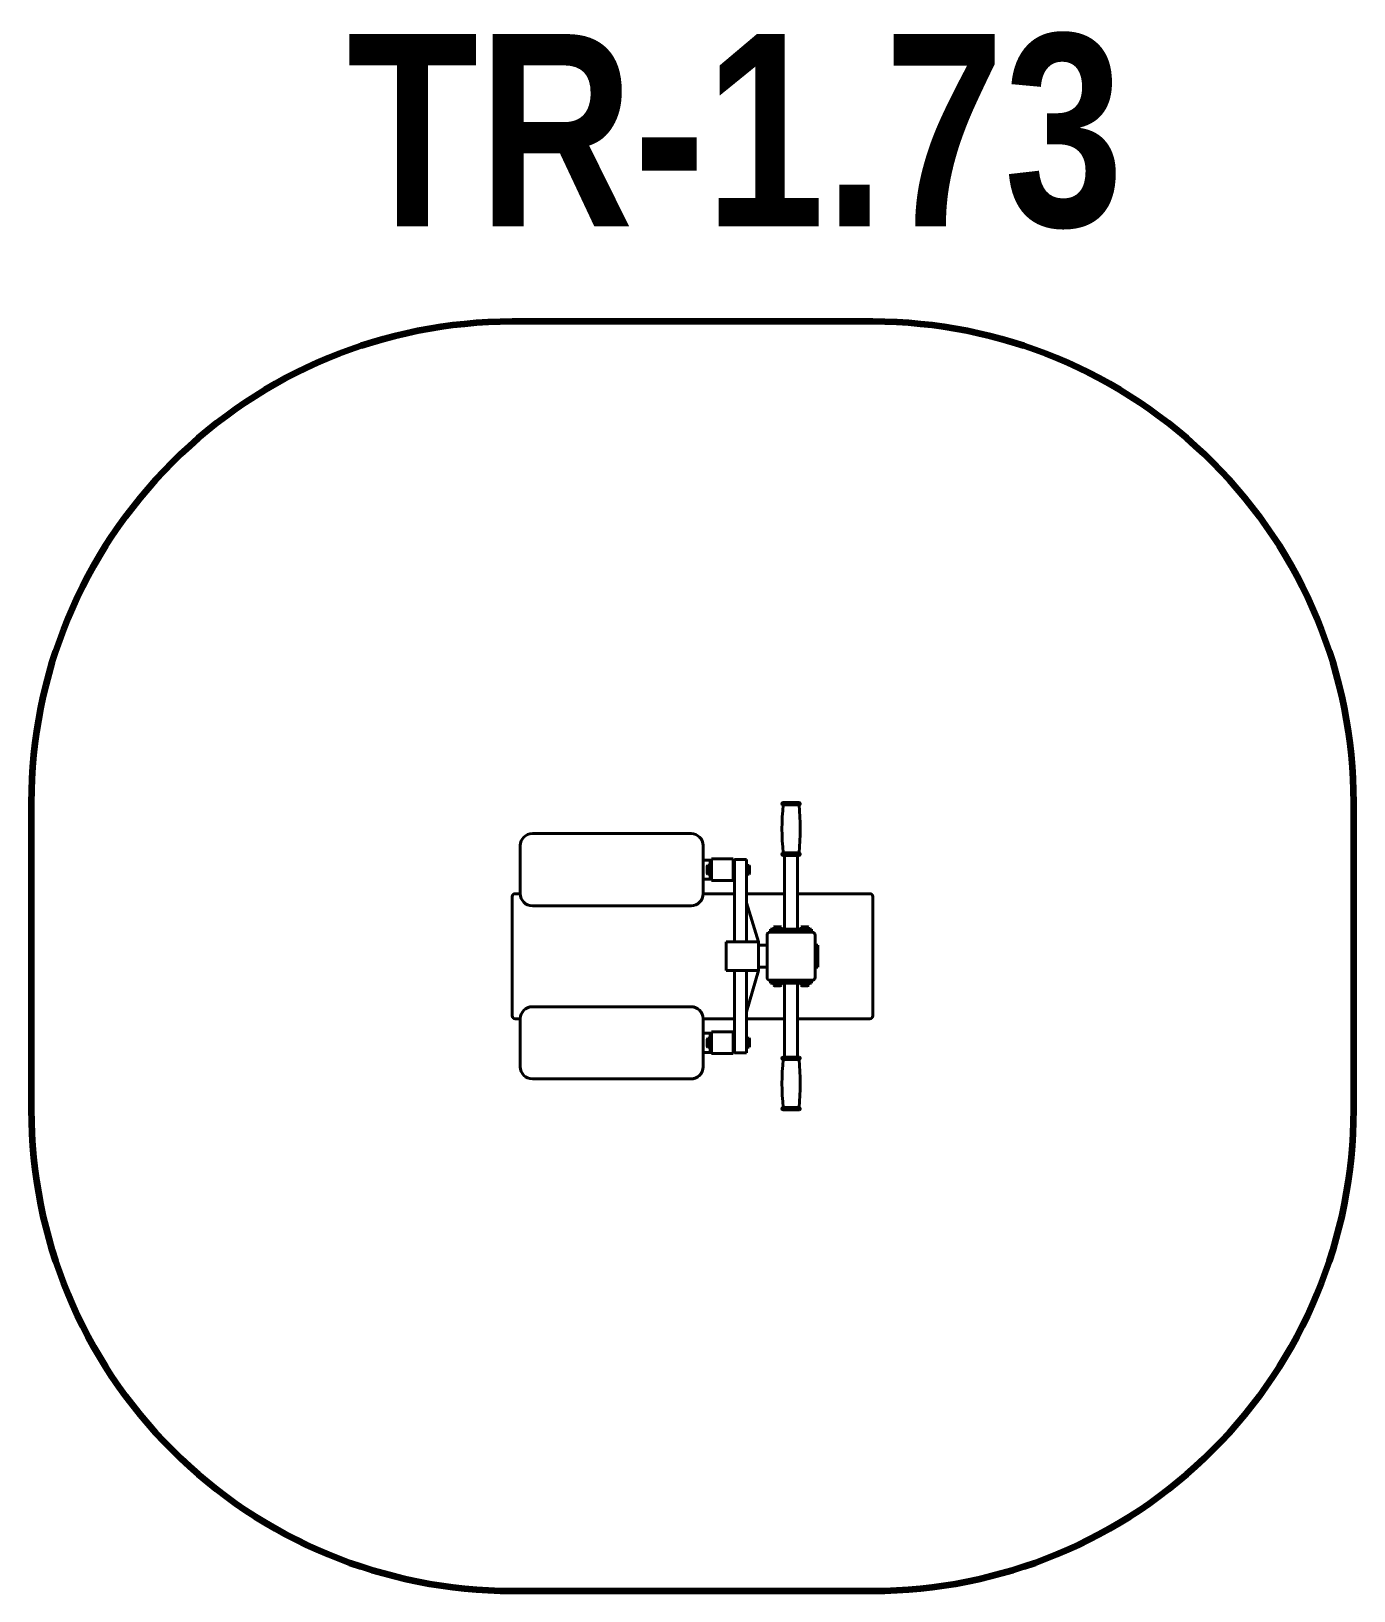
# Model space of a CAD drawing. Header units: millimetres. Extents: x 83958 to 86708, y 1247 to 4490.
import ezdxf

# ---------------------------------------------------------------- set-up
doc = ezdxf.new("R2010")
doc.units = ezdxf.units.MM
doc.layers.add('DiKom', color=7, linetype='Continuous')
doc.styles.add('style1', font='arialbd.ttf', dxfattribs={"width": 0.8})

msp = doc.modelspace()

# ---------------------------------------------------------------- linework, layer by layer
at = {"layer": 'DiKom', "color": 7, "linetype": 'Continuous', "lineweight": 40}
for p, q in [((85554.7, 2885.9), (85521.7, 2885.9)), ((85554.7, 2880.9), (85521.7, 2880.9)), ((84975.2, 2796.2), (84975.2, 2696.2)), ((85330.2, 2821.2), (85000.2, 2821.2)), ((85355.2, 2711.2), (85355.2, 2796.2)), ((85355.2, 2781.2), (85355.2, 2696.2)), ((85372.7, 2766.2), (85355.2, 2766.2)), ((85370.2, 2760), (85370.2, 2763)), ((85370.2, 2763), (85372.7, 2763)), ((85370.2, 2760), (85370.2, 2732.5)), ((85417.7, 2768.7), (85372.7, 2768.7)), ((85372.7, 2768.7), (85372.7, 2723.7)), ((85372.7, 2763), (85372.7, 2729.5)), ((85417.7, 2768.7), (85417.7, 2723.7)), ((85417.7, 2763), (85417.7, 2729.5)), ((85420.2, 2763), (85417.7, 2763)), ((85420.2, 2767.4), (85445.2, 2767.4)), ((85420.2, 2767.4), (85420.2, 2596.2)), ((85420.2, 2760), (85420.2, 2763)), ((85420.2, 2760), (85420.2, 2732.5)), ((85445.2, 2767.4), (85445.2, 2596.2)), ((85554.7, 2780.9), (85521.7, 2780.9)), ((85554.7, 2775.9), (85521.7, 2775.9)), ((85524.8, 2775.9), (85524.8, 2622.2)), ((85551.6, 2775.9), (85551.6, 2622.2)), ((85372.7, 2726.2), (85355.2, 2726.2)), ((85363.8, 2753.8), (85364.8, 2755.5)), ((85363.8, 2746.2), (85363.8, 2753.8)), ((85363.8, 2746.2), (85363.8, 2738.6)), ((85363.8, 2738.6), (85364.8, 2737)), ((85364.8, 2755.5), (85370.2, 2755.5)), ((85364.8, 2750.9), (85370.2, 2750.9)), ((85364.8, 2741.6), (85370.2, 2741.6)), ((85364.8, 2737), (85370.2, 2737)), ((85370.2, 2755.5), (85370.2, 2746.2)), ((85370.2, 2737), (85370.2, 2746.2)), ((85370.2, 2732.5), (85370.2, 2729.5)), ((85370.2, 2729.5), (85372.7, 2729.5)), ((85420.2, 2729.5), (85417.7, 2729.5)), ((85420.2, 2732.5), (85420.2, 2729.5)), ((85450.7, 2755.1), (85445.2, 2755.1)), ((85445.2, 2755.1), (85445.2, 2745.9)), ((85450.7, 2750.5), (85445.2, 2750.5)), ((85445.2, 2736.6), (85445.2, 2745.9)), ((85450.7, 2741.3), (85445.2, 2741.3)), ((85450.7, 2736.6), (85445.2, 2736.6)), ((85451.6, 2753.5), (85450.7, 2755.1)), ((85451.6, 2738.3), (85450.7, 2736.6)), ((85451.6, 2745.9), (85451.6, 2753.5)), ((85451.6, 2745.9), (85451.6, 2738.3)), ((84975.2, 2696.2), (84964.2, 2696.2)), ((85420.2, 2696.2), (85355.2, 2696.2)), ((85417.7, 2723.7), (85372.7, 2723.7)), ((85524.8, 2696.2), (85445.2, 2696.2)), ((85702.2, 2696.2), (85551.6, 2696.2)), ((84958.2, 2690.2), (84958.2, 2442.2)), ((85000.2, 2671.2), (85330.2, 2671.2)), ((85445.2, 2677.6), (85470.2, 2596.2)), ((85708.2, 2690.2), (85708.2, 2442.2)), ((85503.7, 2627.5), (85502.3, 2626.8)), ((85509.9, 2627.5), (85503.7, 2627.5)), ((85509.9, 2627.5), (85516, 2627.5)), ((85516, 2627.5), (85517.4, 2626.8)), ((85560.4, 2627.5), (85559.1, 2626.8)), ((85566.6, 2627.5), (85560.4, 2627.5)), ((85566.6, 2627.5), (85572.7, 2627.5)), ((85572.7, 2627.5), (85574.1, 2626.8)), ((85403.2, 2596.2), (85403.2, 2536.2)), ((85470.2, 2596.2), (85403.2, 2596.2)), ((85470.2, 2596.2), (85470.2, 2536.2)), ((85488.2, 2610.2), (85488.2, 2522.2)), ((85582.2, 2616.2), (85494.2, 2616.2)), ((85580.7, 2622.2), (85495.7, 2622.2)), ((85495.7, 2622.2), (85495.7, 2616.2)), ((85502.3, 2626.8), (85502.3, 2622.2)), ((85502.3, 2622.2), (85509.9, 2622.2)), ((85506.1, 2626.8), (85506.1, 2622.2)), ((85517.4, 2622.2), (85509.9, 2622.2)), ((85513.6, 2626.8), (85513.6, 2622.2)), ((85517.4, 2626.8), (85517.4, 2622.2)), ((85559.1, 2626.8), (85559.1, 2622.2)), ((85559.1, 2622.2), (85566.6, 2622.2)), ((85562.8, 2626.8), (85562.8, 2622.2)), ((85574.1, 2622.2), (85566.6, 2622.2)), ((85570.3, 2626.8), (85570.3, 2622.2)), ((85574.1, 2626.8), (85574.1, 2622.2)), ((85580.7, 2622.2), (85580.7, 2616.2)), ((85588.2, 2610.2), (85588.2, 2522.2)), ((85488.2, 2589.2), (85470.2, 2589.2)), ((85593.8, 2589.2), (85588.2, 2589.2)), ((85593.8, 2589.2), (85593.8, 2543.3)), ((85470.2, 2536.2), (85403.2, 2536.2)), ((85420.2, 2365.1), (85420.2, 2536.2)), ((85445.2, 2365.1), (85445.2, 2536.2)), ((85470.2, 2536.2), (85445.2, 2450.7)), ((85488.2, 2543.3), (85470.2, 2543.3)), ((85593.8, 2543.3), (85588.2, 2543.3)), ((85582.2, 2516.2), (85494.2, 2516.2)), ((85582.2, 2516.2), (85494.2, 2516.2)), ((85495.7, 2510.2), (85495.7, 2516.2)), ((85580.7, 2510.2), (85495.7, 2510.2)), ((85502.3, 2505.7), (85502.3, 2510.2)), ((85502.3, 2510.2), (85509.9, 2510.2)), ((85503.7, 2504.9), (85502.3, 2505.7)), ((85509.9, 2504.9), (85503.7, 2504.9)), ((85506.1, 2505.7), (85506.1, 2510.2)), ((85517.4, 2510.2), (85509.9, 2510.2)), ((85509.9, 2504.9), (85516, 2504.9)), ((85513.6, 2505.7), (85513.6, 2510.2)), ((85516, 2504.9), (85517.4, 2505.7)), ((85517.4, 2505.7), (85517.4, 2510.2)), ((85524.8, 2356.5), (85524.8, 2510.2)), ((85551.6, 2356.5), (85551.6, 2510.2)), ((85559.1, 2505.7), (85559.1, 2510.2)), ((85559.1, 2510.2), (85566.6, 2510.2)), ((85560.4, 2504.9), (85559.1, 2505.7)), ((85566.6, 2504.9), (85560.4, 2504.9)), ((85562.8, 2505.7), (85562.8, 2510.2)), ((85574.1, 2510.2), (85566.6, 2510.2)), ((85566.6, 2504.9), (85572.7, 2504.9)), ((85570.3, 2505.7), (85570.3, 2510.2)), ((85572.7, 2504.9), (85574.1, 2505.7)), ((85574.1, 2505.7), (85574.1, 2510.2)), ((85580.7, 2510.2), (85580.7, 2516.2)), ((84975.2, 2436.2), (84964.2, 2436.2)), ((84975.2, 2336.2), (84975.2, 2436.2)), ((85000.2, 2461.2), (85330.2, 2461.2)), ((85420.2, 2436.2), (85355.2, 2436.2)), ((85355.2, 2351.2), (85355.2, 2436.2)), ((85524.8, 2436.2), (85445.2, 2436.2)), ((85702.2, 2436.2), (85551.6, 2436.2)), ((85355.2, 2421.2), (85355.2, 2336.2)), ((85372.7, 2406.2), (85355.2, 2406.2)), ((85370.2, 2400), (85370.2, 2403)), ((85370.2, 2403), (85372.7, 2403)), ((85417.7, 2408.7), (85372.7, 2408.7)), ((85372.7, 2363.7), (85372.7, 2408.7)), ((85372.7, 2369.5), (85372.7, 2403)), ((85417.7, 2363.7), (85417.7, 2408.7)), ((85417.7, 2369.5), (85417.7, 2403)), ((85420.2, 2403), (85417.7, 2403)), ((85420.2, 2400), (85420.2, 2403)), ((85363.8, 2393.8), (85364.8, 2395.5)), ((85363.8, 2386.2), (85363.8, 2393.8)), ((85363.8, 2386.2), (85363.8, 2378.6)), ((85363.8, 2378.6), (85364.8, 2377)), ((85364.8, 2395.5), (85370.2, 2395.5)), ((85364.8, 2390.9), (85370.2, 2390.9)), ((85364.8, 2381.6), (85370.2, 2381.6)), ((85364.8, 2377), (85370.2, 2377)), ((85370.2, 2372.5), (85370.2, 2400)), ((85370.2, 2395.5), (85370.2, 2386.2)), ((85370.2, 2377), (85370.2, 2386.2)), ((85370.2, 2372.5), (85370.2, 2369.5)), ((85370.2, 2369.5), (85372.7, 2369.5)), ((85420.2, 2369.5), (85417.7, 2369.5)), ((85420.2, 2372.5), (85420.2, 2400)), ((85420.2, 2372.5), (85420.2, 2369.5)), ((85450.7, 2395.8), (85445.2, 2395.8)), ((85445.2, 2395.8), (85445.2, 2386.6)), ((85450.7, 2391.2), (85445.2, 2391.2)), ((85445.2, 2377.4), (85445.2, 2386.6)), ((85450.7, 2382), (85445.2, 2382)), ((85450.7, 2377.4), (85445.2, 2377.4)), ((85451.6, 2394.2), (85450.7, 2395.8)), ((85451.6, 2379), (85450.7, 2377.4)), ((85451.6, 2386.6), (85451.6, 2394.2)), ((85451.6, 2386.6), (85451.6, 2379)), ((85372.7, 2366.2), (85355.2, 2366.2)), ((85417.7, 2363.7), (85372.7, 2363.7)), ((85420.2, 2365.1), (85445.2, 2365.1)), ((85554.7, 2356.5), (85521.7, 2356.5)), ((85554.7, 2351.5), (85521.7, 2351.5)), ((85330.2, 2311.2), (85000.2, 2311.2)), ((85554.7, 2251.5), (85521.7, 2251.5)), ((85554.7, 2246.5), (85521.7, 2246.5))]:
    msp.add_line(p, q, dxfattribs=at)
at = {"layer": 'DiKom', "color": 3, "lineweight": 200}
msp.add_lwpolyline([(84958.2, 1246.5), (85708.2, 1246.5, 0.414214), (86708.2, 2246.5), (86708.2, 2885.9, 0.414214), (85708.2, 3885.9), (84958.2, 3885.9, 0.414214), (83958.2, 2885.9), (83958.2, 2246.5, 0.414214)], format="xyb", close=True, dxfattribs=at)
at = {"layer": 'DiKom', "color": 7, "linetype": 'Continuous', "lineweight": 40}
for centre, radius, start, end in [((85521.7, 2883.4), 2.5, 90, 270), ((86020.5, 2830.9), 501.2, 174.2752, 185.7248), ((85554.7, 2883.4), 2.5, 270, 90), ((85056, 2830.9), 501.2, 354.2752, 5.7248), ((85000.2, 2796.2), 25, 90, 180), ((85330.2, 2796.2), 25, 0, 90), ((85521.7, 2778.4), 2.5, 90, 270), ((85554.7, 2778.4), 2.5, 270, 90), ((85375.6, 2746.2), 11.8, 156.8627, 180), ((85375.6, 2746.2), 11.8, 180, 203.1373), ((85367.1, 2753.1), 3.24, 150.866, 223.3168), ((85367.1, 2739.4), 3.24, 136.6832, 209.134), ((85448.3, 2752.7), 3.24, 316.6832, 29.134), ((85439.9, 2745.9), 11.8, 0, 23.1373), ((85439.9, 2745.9), 11.8, 336.8627, 0), ((85448.3, 2739), 3.24, 330.866, 43.3168), ((84964.2, 2690.2), 6, 90, 180), ((85000.2, 2696.2), 25, 180, 270), ((85330.2, 2696.2), 25, 270, 0), ((85702.2, 2690.2), 6, 0, 90), ((85504.3, 2624.9), 2.64, 46.7539, 119.0633), ((85509.9, 2618), 9.55, 90, 113.1373), ((85509.9, 2618), 9.55, 66.8627, 90), ((85515.4, 2624.9), 2.64, 60.9367, 133.2461), ((85561, 2624.9), 2.64, 46.7539, 119.0633), ((85566.6, 2618), 9.55, 90, 113.1373), ((85566.6, 2618), 9.55, 66.8627, 90), ((85572.1, 2624.9), 2.64, 60.9367, 133.2461), ((85494.2, 2610.2), 6, 90, 180), ((85582.2, 2610.2), 6, 0, 90), ((85494.2, 2522.2), 6, 180, 270), ((85504.3, 2507.6), 2.64, 240.9367, 313.2461), ((85509.9, 2514.5), 9.55, 246.8627, 270), ((85509.9, 2514.5), 9.55, 270, 293.1373), ((85515.4, 2507.6), 2.64, 226.7539, 299.0633), ((85561, 2507.6), 2.64, 240.9367, 313.2461), ((85566.6, 2514.5), 9.55, 246.8627, 270), ((85566.6, 2514.5), 9.55, 270, 293.1373), ((85572.1, 2507.6), 2.64, 226.7539, 299.0633), ((85582.2, 2522.2), 6, 270, 0), ((84964.2, 2442.2), 6, 180, 270), ((85000.2, 2436.2), 25, 90, 180), ((85330.2, 2436.2), 25, 0, 90), ((85702.2, 2442.2), 6, 270, 0), ((85375.6, 2386.2), 11.8, 156.8627, 180), ((85375.6, 2386.2), 11.8, 180, 203.1373), ((85367.1, 2393.1), 3.24, 150.866, 223.3168), ((85367.1, 2379.4), 3.24, 136.6832, 209.134), ((85448.3, 2393.5), 3.24, 316.6832, 29.134), ((85439.9, 2386.6), 11.8, 0, 23.1373), ((85439.9, 2386.6), 11.8, 336.8627, 0), ((85448.3, 2379.8), 3.24, 330.866, 43.3168), ((85000.2, 2336.2), 25, 180, 270), ((85330.2, 2336.2), 25, 270, 0), ((85521.7, 2354), 2.5, 90, 270), ((86020.5, 2301.5), 501.2, 174.2752, 185.7248), ((85554.7, 2354), 2.5, 270, 90), ((85056, 2301.5), 501.2, 354.2752, 5.7248), ((85330.2, 2336.2), 25, 270, 310.5105), ((85521.7, 2249), 2.5, 90, 270), ((85554.7, 2249), 2.5, 270, 90)]:
    msp.add_arc(centre, radius, start, end, dxfattribs=at)

# ---------------------------------------------------------------- texts
at = {"layer": 'DiKom', "insert": (84614.8, 4484), "char_height": 400, "attachment_point": 1, "style": 'style1'}
msp.add_mtext_dynamic_manual_height_columns('TR-1.73', width=2518.219, gutter_width=2.09, heights=[0], dxfattribs=at)

doc.saveas('drawing.dxf')
